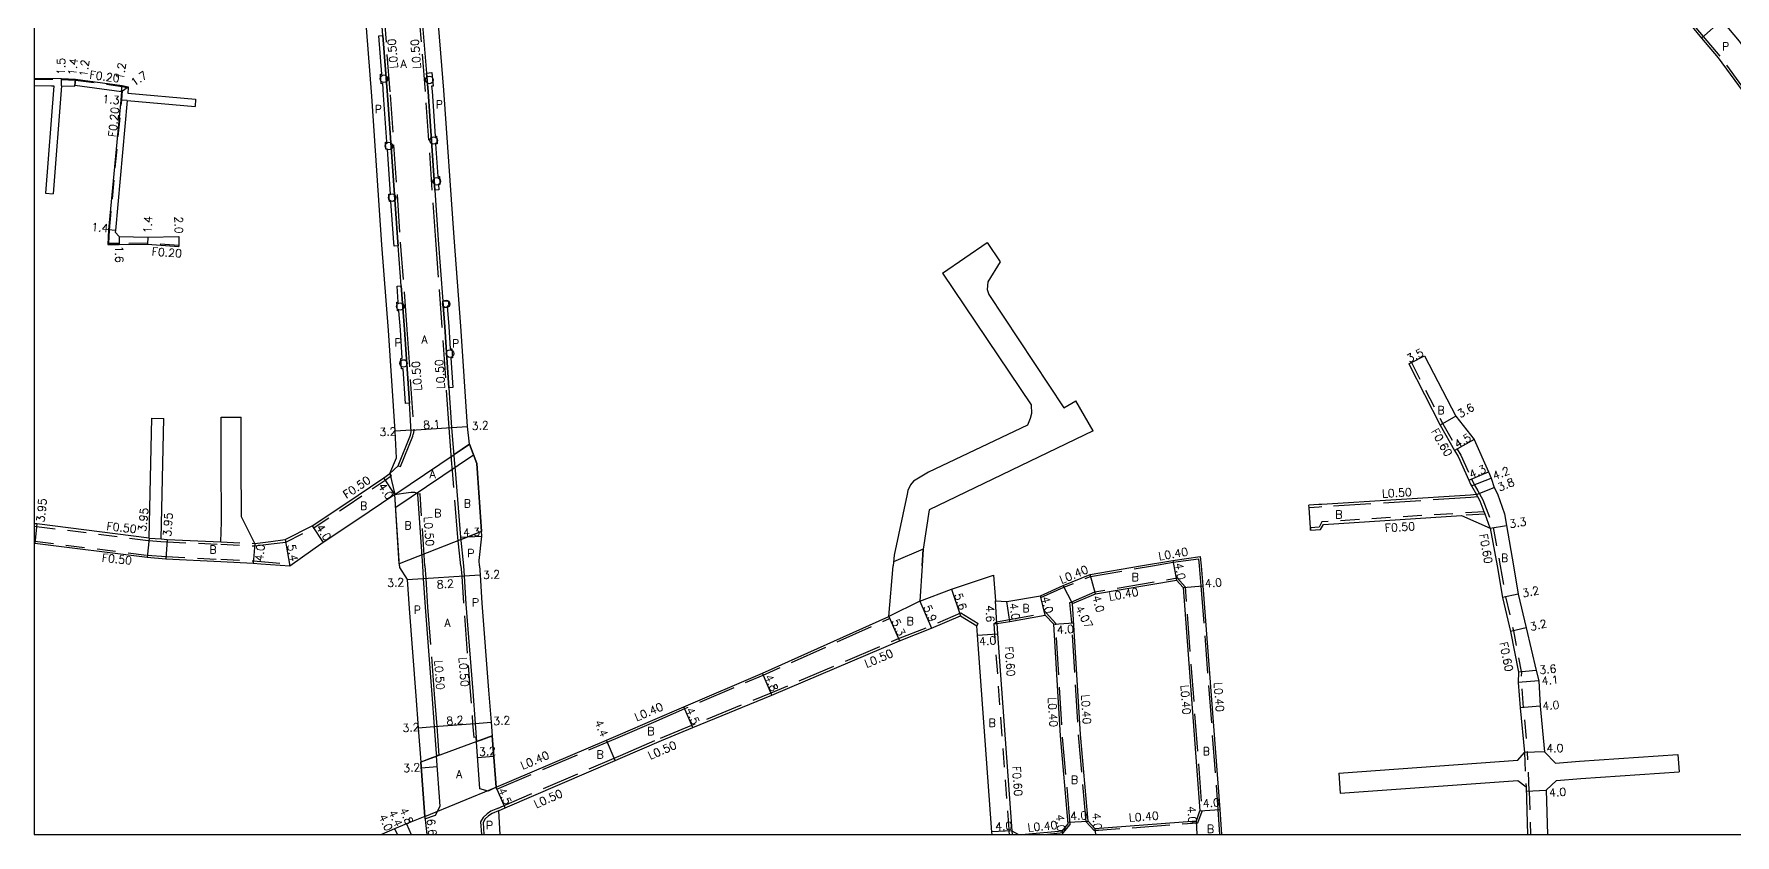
# Model space of a CAD drawing. Header units: metres. Extents: x -1600 to -800, y -109200 to -108599.
# Drawn here: x -1600 to -1260, y -109200.1 to -109040 of the extents above; entities that cross this region are included whole.
import ezdxf

# ---------------------------------------------------------------- set-up
doc = ezdxf.new("R2010")
doc.units = ezdxf.units.M
doc.header["$LTSCALE"] = 2.5
doc.linetypes.add('22320', pattern=[2.5, 1.5, -1])
doc.linetypes.add('22330', pattern=[4, 3, -1])
doc.layers.get('0').update_dxf_attribs({"color": 150, "lineweight": 50})
for name, color, linetype in [('2101000', 7, 'Continuous'), ('2101001', 1, 'Continuous'), ('2102000', 4, 'Continuous'), ('2102001', 191, 'Continuous'), ('2213000', 3, 'Continuous'), ('2232000', 120, '22320'), ('2233000', 120, '22330'), ('2236100', 3, 'Continuous'), ('2238000', 3, 'Continuous'), ('9201100', 215, 'Continuous'), ('9201500', 222, 'Continuous'), ('9202100', 82, 'Continuous'), ('9202200', 82, 'Continuous'), ('9203500', 155, 'Continuous'), ('999', 7, 'Continuous')]:
    doc.layers.add(name, color=color, linetype=linetype)
doc.layers.add('9302100', color=1, linetype='Continuous', lineweight=30)
doc.styles.add('Dm_Anotation', font='txt.shx', dxfattribs={"bigfont": 'pscdm.shx'})

# ---------------------------------------------------------------- blocks, each defined once
blk = doc.blocks.new('223800')
at = {"color": 0, "linetype": 'Continuous'}
blk.add_circle((0, 0), 0.75, dxfattribs=at)

msp = doc.modelspace()

# ---------------------------------------------------------------- linework, layer by layer
at = {"layer": '2101000'}
for points in [[(-1312.89, -109002.42), (-1312.43, -109002.82), (-1309.01, -109006.1), (-1308.71, -109005.7), (-1302.32, -109009.71), (-1291.18, -109018.09), (-1282.65, -109024.61), (-1279.5, -109027.5), (-1276.46, -109030.28), (-1269.15, -109037.84), (-1266.64, -109040.81), (-1263.33, -109044.74), (-1257.63, -109052.56), (-1256.22, -109054.6), (-1255.63, -109055.57), (-1254.45, -109057.45), (-1254.15, -109057.89)], [(-1250.66, -109056.08), (-1251.02, -109055.4), (-1251.92, -109053.4), (-1251.68, -109051.66), (-1259.05, -109041.43), (-1262.63, -109037.2), (-1265.31, -109034.48), (-1272.64, -109026.6), (-1271.91, -109024.1), (-1270.1, -109023.54), (-1267.68, -109022.79), (-1250.82, -109017.3), (-1239.49, -109013.35), (-1223.26, -109007.69), (-1220.94, -109007.04), (-1218.97, -109006.6), (-1216.02, -109006.03), (-1194.81, -109002.47), (-1193.65, -109002.27)], [(-1555.87, -109141.83), (-1552.63, -109141.42), (-1549.77, -109141.08), (-1544.42, -109138.34), (-1537.88, -109134), (-1530.1, -109128.75), (-1528.84, -109127.84), (-1527.52, -109124.71), (-1527.79, -109119.38), (-1529.16, -109099.25), (-1530.46, -109082.11), (-1532.5, -109052.42), (-1533.9, -109034.45), (-1534.02, -109033.05)], [(-1510.94, -109146.32), (-1511.01, -109145.26), (-1510.47, -109140.39), (-1511.47, -109125.87), (-1512.93, -109122.02), (-1513.32, -109118.44), (-1514.69, -109098.37), (-1516.03, -109080.66), (-1518.05, -109051.24), (-1519.56, -109033.1), (-1519.61, -109032.4)], [(-1600, -109048.78), (-1594.5, -109048.85), (-1591.69, -109049.02), (-1582.37, -109050.25), (-1581.15, -109050.55), (-1581.17, -109050.75), (-1581.25, -109051.79)], [(-1600, -109050.29), (-1596.48, -109050.32), (-1596.02, -109050.33)], [(-1594.52, -109050.36), (-1591.86, -109050.38), (-1591.84, -109050.18), (-1582.54, -109051.48), (-1582.67, -109053.19), (-1585.13, -109079.16), (-1585.25, -109082.06), (-1582.95, -109082.09), (-1577.33, -109082.03), (-1571.03, -109082.47)], [(-1581.36, -109053.3), (-1583.72, -109079.29), (-1583.75, -109079.59), (-1582.96, -109080.49), (-1577.25, -109080.59), (-1571.06, -109080.46)], [(-1322.06, -109104.32), (-1315.8, -109116.41), (-1312.12, -109121.04), (-1309.22, -109127.52), (-1308.74, -109128.81), (-1308.15, -109130.63), (-1307.48, -109131.89), (-1306.02, -109135.93), (-1305.63, -109138.26), (-1304.26, -109146.32)], [(-1325.18, -109105.9), (-1318.92, -109118.21), (-1316.03, -109123.27), (-1315.34, -109124.47), (-1313.17, -109129.21), (-1312.82, -109129.98), (-1312.65, -109130.35), (-1311.67, -109132.05)], [(-1526.96, -109146.32), (-1527.86, -109132.06), (-1535.65, -109137.32), (-1542.21, -109141.67), (-1548.86, -109146.41)], [(-1576.99, -109140.75), (-1599.46, -109137.94), (-1600, -109137.89)], [(-1308.89, -109138.79), (-1307.5, -109146.32)], [(-1548.86, -109146.41), (-1554.64, -109145.96), (-1556.22, -109145.82), (-1562.68, -109145.5), (-1573.63, -109144.96), (-1577.4, -109144.68), (-1599.86, -109141.87), (-1600, -109141.86)], [(-1574.6, -109140.93), (-1573.36, -109141.02), (-1562.63, -109141.5)], [(-1378.81, -109146.32), (-1372.32, -109145.22), (-1366.89, -109144.44), (-1366.71, -109146.32)], [(-1366.71, -109146.32), (-1366.33, -109150.28), (-1362.94, -109195.01), (-1362.6, -109200)], [(-1407.51, -109157.87), (-1407.42, -109159.91), (-1404.51, -109199.33)], [(-1507.65, -109190.57), (-1485.56, -109181.18), (-1482.78, -109179.98)], [(-1507.17, -109195.27), (-1505.84, -109194.69), (-1483.83, -109185.22), (-1482.78, -109184.77)], [(-1404.51, -109199.33), (-1403.2, -109200)], [(-1394.48, -109199.34), (-1401.88, -109200)]]:
    msp.add_lwpolyline(points, dxfattribs=at)
at = {"layer": '2101000', "flags": 128}
for points in [[(-1526.96, -109146.32), (-1526.94, -109146.64), (-1525.39, -109149.07)], [(-1510.94, -109146.32), (-1510.82, -109148.13), (-1510.46, -109153.79), (-1509.12, -109171.19), (-1508.63, -109177.57), (-1508.43, -109180.3)], [(-1407.83, -109153.29), (-1405.52, -109153.46), (-1398.83, -109152.29), (-1394.27, -109150.24), (-1388.89, -109148.03), (-1378.81, -109146.32)], [(-1307.5, -109146.32), (-1306.43, -109152.65), (-1304.86, -109159.44), (-1303.28, -109167.59)], [(-1304.26, -109146.32), (-1303.29, -109152.01), (-1301.75, -109158.72), (-1299.7, -109167.22), (-1299.22, -109169.34), (-1298.9, -109174.38), (-1298.07, -109183.52)], [(-1525.39, -109149.07), (-1525.02, -109154.82), (-1523.67, -109172.3), (-1523.19, -109178.68), (-1522.67, -109185.54)], [(-1422.92, -109153.38), (-1416.57, -109150.97), (-1408.19, -109148.2), (-1407.83, -109153.29)], [(-1392.39, -109153.86), (-1387.81, -109151.88), (-1371.65, -109149.16), (-1370.31, -109150.65), (-1366.93, -109195.32)], [(-1482.78, -109184.77), (-1474.55, -109181.23), (-1468.31, -109178.64), (-1452.48, -109172.18), (-1426.99, -109161.32), (-1420.58, -109158.8), (-1414.78, -109156.28)], [(-1482.78, -109179.98), (-1476.28, -109177.18), (-1470.07, -109174.5), (-1454.4, -109167.78), (-1429.13, -109156.47)], [(-1414.78, -109156.28), (-1411.55, -109158.28)], [(-1407.51, -109157.87), (-1404.93, -109157.42), (-1397.84, -109156.16)], [(-1393.26, -109197.88), (-1394.81, -109180.28), (-1396.15, -109158), (-1397.84, -109156.16)], [(-1389.3, -109197.36), (-1390.82, -109180.02), (-1392.39, -109153.86)], [(-1408.49, -109200), (-1408.51, -109199.58), (-1411.41, -109160.2), (-1411.55, -109158.28)], [(-1303.28, -109167.59), (-1303.31, -109169.64), (-1302.89, -109174.69), (-1302.07, -109183.61)], [(-1508.43, -109180.3), (-1507.65, -109190.57)], [(-1303.41, -109185.14), (-1302.07, -109183.61)], [(-1521.91, -109196.41), (-1522.67, -109185.54)], [(-1303.36, -109189.23), (-1301.74, -109190.51)], [(-1301.74, -109190.51), (-1301.43, -109200)], [(-1297.72, -109191.17), (-1297.43, -109200)], [(-1521.91, -109196.41), (-1525.57, -109197.87), (-1527.91, -109198.88), (-1530.54, -109200)], [(-1507.17, -109195.27), (-1506.87, -109200)], [(-1389.3, -109197.36), (-1387.94, -109198.84), (-1367.62, -109197.3)], [(-1367.62, -109197.3), (-1366.93, -109195.32)], [(-1394.48, -109199.34), (-1393.26, -109197.88)]]:
    msp.add_lwpolyline(points, dxfattribs=at)
at = {"layer": '2101001'}
for points in [[(-1571.06, -109080.46), (-1571.03, -109082.27), (-1571.03, -109082.47)], [(-1325.18, -109105.9), (-1324.65, -109105.63), (-1322.06, -109104.32)]]:
    msp.add_lwpolyline(points, dxfattribs=at)
at = {"layer": '2102000'}
for points in [[(-1596.02, -109050.33), (-1597.68, -109071.8)], [(-1594.52, -109050.36), (-1596.18, -109071.92)], [(-1581.36, -109053.3), (-1567.78, -109054.5)], [(-1581.25, -109051.79), (-1567.69, -109052.98)], [(-1409.47, -109081.68), (-1406.84, -109085.55), (-1409.35, -109089.54), (-1409.45, -109091.07), (-1409.11, -109092.04), (-1394.11, -109114.75), (-1391.73, -109113.34)], [(-1418.42, -109087.8), (-1400.7, -109114.1), (-1400.59, -109115.86), (-1400.84, -109116.88), (-1401.38, -109118.19), (-1421.19, -109127.6), (-1424.16, -109129.37), (-1424.77, -109130.09), (-1425.31, -109131.26), (-1425.46, -109131.99), (-1428.08, -109144.19), (-1428.26, -109146.32)], [(-1576.99, -109140.75), (-1576.45, -109116.8)], [(-1574.6, -109140.93), (-1574.05, -109116.85)], [(-1562.63, -109141.5), (-1562.55, -109137.51), (-1562.61, -109125.65), (-1562.59, -109116.59)], [(-1555.87, -109141.83), (-1558.55, -109136.51), (-1558.61, -109125.64), (-1558.59, -109116.6)], [(-1388.26, -109119.29), (-1421.06, -109135.09), (-1422.26, -109142.99), (-1422.47, -109146.32)], [(-1311.67, -109132.05), (-1312.83, -109132.16), (-1342.57, -109134.04), (-1343.14, -109134.08), (-1345.14, -109134.21)], [(-1344.82, -109139.2), (-1342.83, -109139.07), (-1342.26, -109138.03), (-1314.67, -109136.28), (-1308.89, -109138.79)]]:
    msp.add_lwpolyline(points, dxfattribs=at)
at = {"layer": '2102000', "flags": 128}
for points in [[(-1429.13, -109156.47), (-1428.26, -109146.32)], [(-1422.47, -109146.32), (-1422.92, -109153.38)], [(-1298.07, -109183.52), (-1295.86, -109185.77)], [(-1339.17, -109187.8), (-1303.41, -109185.14)], [(-1295.86, -109185.77), (-1291.09, -109185.35), (-1271.4, -109184.01)], [(-1338.87, -109191.79), (-1303.36, -109189.23)], [(-1297.72, -109191.17), (-1295.64, -109189.26), (-1290.82, -109188.84), (-1271.17, -109187.5)]]:
    msp.add_lwpolyline(points, dxfattribs=at)
at = {"layer": '2102001'}
for points in [[(-1567.69, -109052.98), (-1567.78, -109054.5)], [(-1597.68, -109071.8), (-1596.18, -109071.92)], [(-1418.42, -109087.8), (-1409.47, -109081.68)], [(-1388.26, -109119.29), (-1391.73, -109113.34)], [(-1576.45, -109116.8), (-1574.05, -109116.85)], [(-1562.59, -109116.59), (-1558.59, -109116.6)], [(-1344.82, -109139.2), (-1344.85, -109138.7), (-1345.11, -109134.7), (-1345.14, -109134.21)]]:
    msp.add_lwpolyline(points, dxfattribs=at)
at = {"layer": '2102001', "flags": 128}
for points in [[(-1271.4, -109184.01), (-1271.17, -109187.5)], [(-1339.17, -109187.8), (-1338.87, -109191.79)]]:
    msp.add_lwpolyline(points, dxfattribs=at)
at = {"layer": '2213000'}
for points in [[(-1524.58, -109119.52), (-1524.96, -109113.82), (-1525.97, -109099.09), (-1526.63, -109090.32), (-1527.24, -109082.33), (-1527.29, -109081.62), (-1529.31, -109052.18), (-1530.24, -109040.25), (-1530.72, -109034.15)], [(-1522.75, -109033.4), (-1521.55, -109047.81), (-1521.24, -109051.47), (-1519.89, -109071.21), (-1519.2, -109081.15), (-1518.28, -109093.4), (-1517.89, -109098.53), (-1517.06, -109110.73), (-1516.52, -109118.66), (-1515.95, -109125.92), (-1515.84, -109127.2), (-1514.76, -109140.6), (-1514.14, -109146.32)], [(-1527.2, -109126.29), (-1524.77, -109120.2), (-1524.58, -109119.52)], [(-1528.84, -109127.84), (-1527.2, -109126.29)], [(-1527.86, -109132.06), (-1526.15, -109131.8), (-1524.58, -109131.56), (-1524.27, -109131.56), (-1523.97, -109131.59), (-1523.71, -109131.62), (-1523.54, -109131.71), (-1523.4, -109131.84), (-1523.32, -109131.98), (-1522.36, -109146.32)], [(-1507.65, -109190.57), (-1509.21, -109191.36), (-1510.9, -109190.87), (-1511.61, -109180.6)], [(-1521.91, -109196.41), (-1521.85, -109196.9), (-1519.74, -109196.14), (-1518.84, -109194.36), (-1519.56, -109184.4)]]:
    msp.add_lwpolyline(points, dxfattribs=at)
at = {"layer": '2213000', "flags": 128}
for points in [[(-1522.36, -109146.32), (-1522.2, -109148.86), (-1521.83, -109154.59), (-1520.48, -109172.06), (-1520, -109178.43), (-1519.59, -109183.82), (-1519.56, -109184.4), (-1520.98, -109184.92), (-1522.67, -109185.54)], [(-1514.14, -109146.32), (-1514.01, -109148.33), (-1513.65, -109154.01), (-1512.31, -109171.43), (-1511.82, -109177.81), (-1511.61, -109180.6), (-1511.55, -109181.45), (-1510.56, -109181.09)], [(-1510.56, -109181.09), (-1508.43, -109180.3)], [(-1507.17, -109195.27), (-1508.45, -109195.83), (-1509.13, -109196.27), (-1509.8, -109196.93), (-1510.23, -109197.62), (-1510.08, -109200)]]:
    msp.add_lwpolyline(points, dxfattribs=at)
at = {"layer": '2232000'}
for points in [[(-1600, -109048.98), (-1594.5, -109049.05), (-1591.71, -109049.22), (-1582.41, -109050.45), (-1581.17, -109050.75)], [(-1571.03, -109082.27), (-1577.32, -109081.83), (-1582.95, -109081.89), (-1585.04, -109081.87), (-1584.93, -109079.17), (-1582.47, -109053.2), (-1582.33, -109051.34), (-1582.54, -109051.48)], [(-1325.18, -109105.9), (-1324.65, -109105.63), (-1318.39, -109117.92), (-1315.51, -109122.97), (-1314.81, -109124.2), (-1312.63, -109128.96), (-1312.27, -109129.73), (-1312.12, -109130.07), (-1311.41, -109131.3), (-1310.37, -109133.1), (-1308.31, -109138.63), (-1306.89, -109146.32)], [(-1600, -109138.39), (-1599.51, -109138.44), (-1577.04, -109141.25), (-1574.63, -109141.43), (-1573.39, -109141.52), (-1562.66, -109142), (-1555.86, -109142.33), (-1552.57, -109141.92), (-1549.63, -109141.57), (-1544.17, -109138.77), (-1537.6, -109134.42), (-1529.81, -109129.16), (-1528.55, -109128.25), (-1528.84, -109127.84)], [(-1308.89, -109138.79), (-1309.94, -109135.98), (-1310.12, -109135.49), (-1310.92, -109133.36), (-1311.39, -109132.53), (-1311.67, -109132.05)], [(-1310.12, -109135.49), (-1342.56, -109137.55), (-1343.13, -109138.59), (-1344.85, -109138.7), (-1344.82, -109139.2)], [(-1309.94, -109135.98), (-1314.67, -109136.28)], [(-1600, -109141.36), (-1599.81, -109141.38), (-1577.35, -109144.18), (-1573.59, -109144.46), (-1562.64, -109145), (-1556.18, -109145.32), (-1554.59, -109145.46), (-1548.95, -109145.9), (-1548.86, -109146.41)], [(-1576.99, -109140.75), (-1574.6, -109140.93)], [(-1562.63, -109141.5), (-1555.87, -109141.83)], [(-1404.51, -109199.33), (-1404.48, -109200)]]:
    msp.add_lwpolyline(points, dxfattribs=at)
at = {"layer": '2232000', "flags": 128}
for points in [[(-1306.89, -109146.32), (-1305.84, -109152.53), (-1304.28, -109159.31), (-1302.69, -109167.46), (-1302.68, -109167.55), (-1302.71, -109169.62), (-1302.29, -109174.65), (-1301.47, -109183.56)], [(-1408.11, -109157.9), (-1407.51, -109157.87)], [(-1408.11, -109157.9), (-1408.02, -109159.94), (-1405.11, -109199.36)], [(-1302.07, -109183.61), (-1301.74, -109190.51)], [(-1301.11, -109191.34), (-1301.47, -109183.56)], [(-1301.11, -109191.34), (-1300.83, -109200)], [(-1405.11, -109199.36), (-1405.08, -109200)]]:
    msp.add_lwpolyline(points, dxfattribs=at)
at = {"layer": '2233000'}
for points in [[(-1254.15, -109057.89), (-1253.7, -109057.66), (-1254.04, -109057.18), (-1255.2, -109055.31), (-1255.8, -109054.33), (-1257.22, -109052.27), (-1262.93, -109044.43), (-1266.26, -109040.49), (-1268.78, -109037.5), (-1276.1, -109029.93), (-1276.46, -109030.28)], [(-1530.22, -109034.11), (-1528.81, -109052.15), (-1526.79, -109081.58), (-1525.47, -109099.06), (-1524.09, -109119.24), (-1524.19, -109119.98)], [(-1514.65, -109146.32), (-1515.26, -109140.64), (-1516.34, -109127.24), (-1516.45, -109125.95), (-1517.01, -109118.7), (-1518.38, -109098.57), (-1519.7, -109081.19), (-1521.74, -109051.51), (-1523.25, -109033.44)], [(-1527.2, -109126.29), (-1526.74, -109126.48), (-1524.3, -109120.36), (-1524.19, -109119.98)], [(-1521.86, -109146.32), (-1522.82, -109131.95), (-1523.32, -109131.98)], [(-1311.39, -109132.53), (-1312.8, -109132.66), (-1342.54, -109134.54), (-1343.11, -109134.58), (-1345.11, -109134.7), (-1345.14, -109134.21)], [(-1521.86, -109146.32), (-1521.7, -109148.83), (-1521.33, -109154.55), (-1519.99, -109172.02), (-1519.5, -109178.4), (-1519.06, -109184.21), (-1519.57, -109184.24)], [(-1376.42, -109146.32), (-1372.26, -109145.61), (-1367.25, -109144.9), (-1367.11, -109146.32)], [(-1367.11, -109146.32), (-1366.73, -109150.31), (-1363.34, -109195.04), (-1363, -109200)], [(-1507.37, -109194.81), (-1508.69, -109195.39), (-1509.44, -109195.88), (-1510.19, -109196.61), (-1510.74, -109197.49), (-1510.58, -109200)], [(-1394.28, -109199.72), (-1397.4, -109200)]]:
    msp.add_lwpolyline(points, dxfattribs=at)
at = {"layer": '2233000', "flags": 128}
for points in [[(-1514.65, -109146.32), (-1514.51, -109148.37), (-1514.15, -109154.05), (-1512.81, -109171.47), (-1512.32, -109177.85), (-1512.11, -109180.64)], [(-1398.83, -109152.29), (-1398.72, -109152.67), (-1394.11, -109150.61), (-1388.78, -109148.42), (-1376.42, -109146.32)], [(-1392.96, -109153.66), (-1392.69, -109153.55), (-1387.92, -109151.5), (-1371.5, -109148.73), (-1369.92, -109150.48), (-1366.52, -109195.37)], [(-1474.74, -109180.77), (-1468.5, -109178.18), (-1452.67, -109171.72), (-1427.18, -109160.86), (-1420.77, -109158.34), (-1414.74, -109155.72)], [(-1429.13, -109156.47), (-1428.97, -109156.84)], [(-1414.74, -109155.72), (-1411.28, -109157.85)], [(-1407.6, -109157.48), (-1405, -109157.02), (-1397.96, -109155.77), (-1397.7, -109155.73)], [(-1392.85, -109198.01), (-1394.41, -109180.25), (-1395.76, -109157.83), (-1397.7, -109155.73)], [(-1389.68, -109197.53), (-1391.22, -109180.05), (-1392.56, -109157.75), (-1392.96, -109153.66)], [(-1476.12, -109177.55), (-1469.91, -109174.87), (-1454.24, -109168.15), (-1428.97, -109156.84)], [(-1411.55, -109158.28), (-1411.28, -109157.85)], [(-1408.11, -109157.9), (-1407.6, -109157.48)], [(-1482.78, -109180.42), (-1476.12, -109177.55)], [(-1511.61, -109180.6), (-1512.11, -109180.64)], [(-1507.49, -109190.94), (-1485.41, -109181.55), (-1482.78, -109180.42)], [(-1482.78, -109184.23), (-1474.74, -109180.77)], [(-1507.37, -109194.81), (-1506.04, -109194.23), (-1484.02, -109184.76), (-1482.78, -109184.23)], [(-1507.49, -109190.94), (-1507.65, -109190.57)], [(-1367.33, -109197.68), (-1366.52, -109195.37)], [(-1394.28, -109199.72), (-1392.85, -109198.01)], [(-1389.68, -109197.53), (-1388.11, -109199.25), (-1367.33, -109197.68)]]:
    msp.add_lwpolyline(points, dxfattribs=at)
at = {"layer": '2236100'}
for points in [[(-1527.24, -109082.33), (-1528.04, -109082.39), (-1528.09, -109081.68), (-1528.66, -109073.44), (-1528.95, -109073.46), (-1529.05, -109072.01), (-1528.75, -109071.98), (-1529.37, -109063.01), (-1529.67, -109063.03), (-1529.77, -109061.58), (-1529.47, -109061.56), (-1530.11, -109052.24), (-1530.29, -109049.91), (-1530.59, -109049.93), (-1530.74, -109048.01), (-1530.44, -109047.98), (-1531.04, -109040.32), (-1530.24, -109040.25), (-1529.31, -109052.18), (-1527.29, -109081.62)], [(-1519.89, -109071.21), (-1521.24, -109051.47), (-1521.55, -109047.81), (-1520.45, -109047.71), (-1520.23, -109050.39), (-1520.53, -109050.42), (-1520.44, -109051.41), (-1519.83, -109060.42), (-1519.53, -109060.39), (-1519.42, -109061.94), (-1519.72, -109061.96), (-1519.27, -109068.49), (-1518.97, -109068.47), (-1518.86, -109070.06), (-1519.16, -109070.09), (-1519.09, -109071.15)], [(-1526.63, -109090.32), (-1525.97, -109099.09), (-1524.96, -109113.82), (-1525.76, -109113.88), (-1526.23, -109106.93), (-1526.53, -109106.96), (-1526.68, -109104.83), (-1526.38, -109104.8), (-1526.76, -109099.15), (-1527.06, -109095.31), (-1527.36, -109095.33), (-1527.49, -109093.61), (-1527.19, -109093.58), (-1527.43, -109090.38)], [(-1518.28, -109093.4), (-1517.18, -109093.31), (-1517.1, -109094.36), (-1517.4, -109094.38), (-1517.09, -109098.47), (-1516.78, -109102.93), (-1516.49, -109102.9), (-1516.36, -109104.7), (-1516.66, -109104.72), (-1516.26, -109110.68), (-1517.06, -109110.73), (-1517.89, -109098.53)]]:
    msp.add_lwpolyline(points, close=True, dxfattribs=at)
at = {"layer": '9201100'}
for points in [[(-1266.64, -109040.81), (-1262.63, -109037.2)], [(-1594.52, -109050.36), (-1594.5, -109048.85)], [(-1591.86, -109050.38), (-1591.69, -109049.02)], [(-1591.69, -109049.02), (-1591.84, -109050.18)], [(-1582.54, -109051.48), (-1582.37, -109050.25)], [(-1582.54, -109051.48), (-1581.15, -109050.55)], [(-1581.36, -109053.3), (-1582.67, -109053.19)], [(-1583.72, -109079.29), (-1585.13, -109079.16)], [(-1582.96, -109080.49), (-1582.95, -109082.09)], [(-1577.25, -109080.59), (-1577.33, -109082.03)], [(-1571.06, -109080.46), (-1571.03, -109082.47)], [(-1325.18, -109105.9), (-1322.06, -109104.32)], [(-1524.6, -109119.22), (-1516.52, -109118.66)], [(-1516.52, -109118.66), (-1513.32, -109118.44)], [(-1315.8, -109116.41), (-1318.92, -109118.21)], [(-1524.6, -109119.22), (-1527.79, -109119.38)], [(-1312.12, -109121.04), (-1316.03, -109123.27)], [(-1527.86, -109132.06), (-1530.1, -109128.75)], [(-1313.17, -109129.21), (-1309.22, -109127.52)], [(-1312.65, -109130.35), (-1308.74, -109128.81)], [(-1311.67, -109132.05), (-1308.15, -109130.63)], [(-1599.46, -109137.94), (-1599.86, -109141.87)], [(-1544.42, -109138.34), (-1542.21, -109141.67)], [(-1308.89, -109138.79), (-1305.63, -109138.26)], [(-1576.99, -109140.75), (-1577.4, -109144.68)], [(-1573.36, -109141.02), (-1573.63, -109144.96)], [(-1555.87, -109141.83), (-1556.22, -109145.82)], [(-1549.77, -109141.08), (-1548.86, -109146.41)], [(-1514.76, -109140.6), (-1510.47, -109140.39)], [(-1372.32, -109145.22), (-1371.65, -109149.16)], [(-1404.51, -109199.33), (-1408.51, -109199.52)]]:
    msp.add_lwpolyline(points, dxfattribs=at)
at = {"layer": '9201100', "flags": 128}
for points in [[(-1525.39, -109149.07), (-1522.2, -109148.86)], [(-1522.2, -109148.86), (-1514.01, -109148.33)], [(-1514.01, -109148.33), (-1510.82, -109148.13)], [(-1387.81, -109151.88), (-1388.89, -109148.03)], [(-1416.57, -109150.97), (-1414.78, -109156.28)], [(-1397.84, -109156.16), (-1398.83, -109152.29)], [(-1392.39, -109153.86), (-1394.27, -109150.24)], [(-1370.31, -109150.65), (-1366.33, -109150.28)], [(-1303.29, -109152.01), (-1306.43, -109152.65)], [(-1429.13, -109156.47), (-1426.99, -109161.32)], [(-1422.92, -109153.38), (-1420.58, -109158.8)], [(-1407.51, -109157.87), (-1407.83, -109153.29)], [(-1404.93, -109157.42), (-1405.52, -109153.46)], [(-1411.41, -109160.2), (-1407.42, -109159.91)], [(-1396.15, -109158), (-1392.16, -109157.71)], [(-1301.75, -109158.72), (-1304.86, -109159.44)], [(-1452.48, -109172.18), (-1454.4, -109167.78)], [(-1299.22, -109169.34), (-1303.31, -109169.64)], [(-1299.7, -109167.22), (-1303.28, -109167.59)], [(-1468.31, -109178.64), (-1470.07, -109174.5)], [(-1298.9, -109174.38), (-1302.89, -109174.69)], [(-1523.19, -109178.68), (-1520, -109178.43)], [(-1520, -109178.43), (-1511.82, -109177.81)], [(-1511.82, -109177.81), (-1508.63, -109177.57)], [(-1483.83, -109185.22), (-1485.56, -109181.18)], [(-1298.07, -109183.52), (-1302.07, -109183.61)], [(-1522.59, -109186.68), (-1519.41, -109186.45)], [(-1511.33, -109184.62), (-1508.12, -109184.37)], [(-1505.84, -109194.69), (-1507.65, -109190.57)], [(-1301.71, -109191.36), (-1297.72, -109191.17)], [(-1521.91, -109196.41), (-1521.47, -109200)], [(-1393.29, -109197.57), (-1389.3, -109197.36)], [(-1367.46, -109200), (-1367.62, -109197.3)], [(-1366.93, -109195.32), (-1362.94, -109195.01)], [(-1527.91, -109198.88), (-1527.37, -109200)], [(-1527.91, -109198.88), (-1527.37, -109200)], [(-1525.57, -109197.87), (-1524.62, -109200)], [(-1394.48, -109199.34), (-1394.42, -109200)], [(-1387.94, -109198.84), (-1387.84, -109200)]]:
    msp.add_lwpolyline(points, dxfattribs=at)
at = {"layer": '9202200'}
for points in [[(-1512.93, -109122.02), (-1516.09, -109124.14)], [(-1527.7, -109134.6), (-1512.13, -109124.13)], [(-1528.84, -109127.84), (-1527.86, -109132.06)], [(-1510.53, -109139.46), (-1514.71, -109141.1)]]:
    msp.add_lwpolyline(points, dxfattribs=at)
at = {"layer": '9302100'}
msp.add_lwpolyline([(-1510.53, -109139.46), (-1526.98, -109145.93), (-1527.86, -109132.06), (-1512.93, -109122.02), (-1511.47, -109125.87)], close=True, dxfattribs=at)
at = {"layer": '9302100', "flags": 128}
msp.add_lwpolyline([(-1422.47, -109146.32), (-1422.92, -109153.38), (-1429.13, -109156.47), (-1428.26, -109146.32)], dxfattribs=at)
at = {"layer": '9302100'}
msp.add_lwpolyline([(-1422.47, -109146.32), (-1422.26, -109142.99), (-1428.2, -109145.53), (-1428.26, -109146.32)], dxfattribs=at)
at = {"layer": '9302100', "flags": 128}
msp.add_lwpolyline([(-1507.65, -109190.57), (-1508.43, -109180.3), (-1522.67, -109185.54), (-1521.91, -109196.41)], close=True, dxfattribs=at)
at = {"layer": '999'}
msp.add_lwpolyline([(-1600, -109200), (-800, -109200), (-800, -108600), (-905.03, -108600), (-910.94, -108600), (-1600, -108600)], close=True, dxfattribs=at)

# ---------------------------------------------------------------- block references
at = {"layer": '2238000'}
for p in [(-1530.06, -109048.92), (-1520.97, -109049.17), (-1520.11, -109061.28), (-1529.06, -109062.38), (-1519.5, -109069.44), (-1528.4, -109072.69), (-1526.78, -109094.47), (-1517.61, -109093.94), (-1526.14, -109105.85), (-1516.85, -109103.88)]:
    msp.add_blockref('223800', p, dxfattribs=at)

# ---------------------------------------------------------------- texts
at = {"layer": '9201500', "style": 'Dm_Anotation'}
for s, rotation, p in [('1.5', 89.0323, (-1593.82, -109048.21)), ('1.4', 83.033, (-1591.63, -109048.36)), ('1.2', 83.033, (-1589.37, -109048.61)), ('1.2', 82.3749, (-1582.06, -109049.2)), ('1.7', 33.9181, (-1580.01, -109050.53)), ('1.3', 354.8184, (-1586.39, -109053.75)), ('1.4', 354.6331, (-1588.59, -109079.32)), ('1.4', 86.9544, (-1576.54, -109079.86)), ('2.0', 270.9902, (-1571.89, -109076.47)), ('1.6', 270.3657, (-1583.77, -109082.3)), ('3.5', 26.9335, (-1325.1, -109105.75)), ('3.6', 29.9888, (-1314.88, -109116.8)), ('3.2', 2.8793, (-1530.92, -109120.38)), ('8.1', 3.963, (-1522.16, -109118.95)), ('3.2', 3.954, (-1512.47, -109119.18)), ('4.5', 29.7546, (-1315.51, -109122.86)), ('4.3', 23.1221, (-1312.71, -109128.9)), ('4.2', 21.4584, (-1308.05, -109129.16)), ('3.8', 22.0199, (-1307.07, -109131.45)), ('4.0', 304.0472, (-1531.3, -109130.38)), ('3.95', 84.2395, (-1597.93, -109137.68)), ('3.95', 84.1518, (-1577.61, -109139.56)), ('3.95', 86.1153, (-1572.6, -109140.52)), ('4.0', 303.54, (-1543.71, -109138.66)), ('4.3', 2.7755, (-1514.22, -109140.47)), ('3.3', 9.298, (-1304.96, -109138.77)), ('4.0', 84.9451, (-1554.19, -109145.47)), ('5.4', 279.6989, (-1549.37, -109142.16)), ('4.0', 279.7468, (-1371.96, -109145.85)), ('3.2', 3.6834, (-1529.37, -109150.56)), ('8.2', 3.6834, (-1519.45, -109150.85)), ('3.2', 3.6834, (-1510.21, -109148.97)), ('4.0', 5.3451, (-1365.88, -109150.68)), ('5.6', 288.5866, (-1416.09, -109152.08)), ('4.0', 284.3152, (-1398.64, -109152.65)), ('4.0', 285.7422, (-1388.47, -109152.48)), ('3.2', 11.5624, (-1302.35, -109152.63)), ('5.9', 293.3569, (-1422.29, -109154.58)), ('4.6', 271.4224, (-1409.71, -109154.2)), ('4.0', 278.5226, (-1405.01, -109153.86)), ('4.07', 297.4513, (-1391.88, -109154.78)), ('5.3', 293.7966, (-1428.62, -109157.39)), ('4.0', 4.0894, (-1395.48, -109159.94)), ('3.2', 13.0391, (-1300.79, -109159.32)), ('4.0', 4.1283, (-1411.02, -109162.22)), ('3.6', 5.7666, (-1299.02, -109167.96)), ('4.8', 293.5843, (-1453.99, -109168.47)), ('4.1', 5.7666, (-1298.57, -109170.15)), ('4.0', 4.4431, (-1298.44, -109175.15)), ('8.2', 4.3403, (-1517.51, -109178.14)), ('3.2', 4.3403, (-1508.15, -109178.19)), ('4.5', 293.0834, (-1469.73, -109175.06)), ('3.2', 4.3403, (-1526.3, -109179.57)), ('4.4', 293.2772, (-1488, -109177.54)), ('3.2', 4.3403, (-1511.02, -109184.34)), ('4.0', 1.26, (-1297.68, -109183.61)), ('3.2', 4.0931, (-1526.15, -109187.59)), ('4.5', 293.671, (-1507.29, -109191.12)), ('4.0', 4.4718, (-1366.32, -109194.65)), ('4.0', 2.7338, (-1297.11, -109192.46)), ('4.0', 295.438, (-1531.14, -109196.43)), ('4.4', 295.438, (-1529.2, -109195.58)), ('4.8', 294.0738, (-1526.96, -109195.1)), ('6.6', 276.8865, (-1521.51, -109196.98)), ('4.0', 274.901, (-1395.72, -109196.08)), ('4.0', 2.9207, (-1392.84, -109197.15)), ('4.0', 275.1234, (-1388.44, -109195.75)), ('4.0', 273.4415, (-1369.41, -109194.4)), ('4.0', 2.7076, (-1407.84, -109199.24))]:
    msp.add_text(s, height=1.6, rotation=rotation, dxfattribs=at).set_placement(p)
at = {"layer": '9202100', "style": 'Dm_Anotation'}
for s, p in [('P', (-1262.55, -109043.27)), ('A', (-1526.73, -109046.74)), ('P', (-1531.89, -109055.81)), ('P', (-1519.7, -109054.87)), ('P', (-1527.94, -109102.46)), ('A', (-1522.55, -109101.84)), ('P', (-1516.44, -109102.65)), ('B', (-1319.47, -109116)), ('A', (-1520.94, -109128.79)), ('B', (-1534.82, -109135.13)), ('B', (-1520.01, -109136.58)), ('B', (-1514.11, -109134.63)), ('B', (-1339.88, -109136.85)), ('B', (-1525.98, -109139.02)), ('B', (-1564.96, -109143.88)), ('P', (-1513.39, -109144.6)), ('B', (-1306.76, -109145.53)), ('B', (-1380.59, -109149.37)), ('P', (-1512.48, -109154.43)), ('P', (-1524.1, -109155.93)), ('B', (-1425.58, -109158.16)), ('B', (-1402.41, -109155.6)), ('A', (-1517.96, -109158.54)), ('B', (-1409.19, -109178.51)), ('B', (-1477.41, -109180.16)), ('B', (-1487.56, -109184.84)), ('B', (-1366.38, -109184.2)), ('A', (-1515.62, -109188.77)), ('B', (-1392.72, -109189.88)), ('P', (-1509.66, -109198.99)), ('B', (-1365.54, -109199.72))]:
    msp.add_text(s, height=1.6, dxfattribs=at).set_placement(p)
at = {"layer": '9203500', "style": 'Dm_Anotation'}
for s, rotation, p in [('L0.50', 94.7742, (-1527.25, -109046.81)), ('L0.50', 94.7742, (-1522.64, -109046.88)), ('F0.20', 352.462, (-1588.98, -109048.88)), ('F0.20', 84.5767, (-1583.56, -109060.66)), ('F0.20', 355.9491, (-1576.51, -109084.25)), ('L0.50', 94.7742, (-1522.44, -109111.25)), ('L0.50', 93.8941, (-1517.84, -109110.92)), ('F0.60', 299.7429, (-1320.79, -109119.43)), ('F0.50', 34.0421, (-1537.55, -109132.94)), ('L0.50', 3.6248, (-1330.5, -109132.7)), ('F0.50', 354.1531, (-1585.58, -109139.16)), ('L0.50', 273.8138, (-1522.05, -109136.5)), ('F0.50', 3.625, (-1329.92, -109139.56)), ('L0.40', 9.6369, (-1375.08, -109145.22)), ('F0.60', 280.4131, (-1311.08, -109140.07)), ('F0.50', 354.1531, (-1586.51, -109145.46)), ('L0.40', 22.3974, (-1394.61, -109149.92)), ('L0.40', 9.5635, (-1384.99, -109153.27)), ('L0.50', 23.0792, (-1433.57, -109166.72)), ('F0.60', 274.2132, (-1405.92, -109162.48)), ('F0.60', 281.5628, (-1307.07, -109161.69)), ('L0.50', 274.4037, (-1519.98, -109165.22)), ('L0.50', 274.4037, (-1515.1, -109164.62)), ('L0.40', 274.3341, (-1364.14, -109169.63)), ('L0.40', 273.4313, (-1397.31, -109172.65)), ('L0.40', 273.4315, (-1390.65, -109172.09)), ('L0.40', 274.3333, (-1370.8, -109170.18)), ('L0.40', 23.2774, (-1479.53, -109177.43)), ('L0.40', 23.0389, (-1502.33, -109187.09)), ('L0.50', 23.2774, (-1476.85, -109185.1)), ('F0.60', 274.2132, (-1404.45, -109186.43)), ('L0.50', 23.2774, (-1499.64, -109194.78)), ('L0.40', 5.1249, (-1401.31, -109199.45)), ('L0.40', 4.3268, (-1381.07, -109197.48))]:
    msp.add_text(s, height=1.6, rotation=rotation, dxfattribs=at).set_placement(p)

doc.saveas('drawing.dxf')
